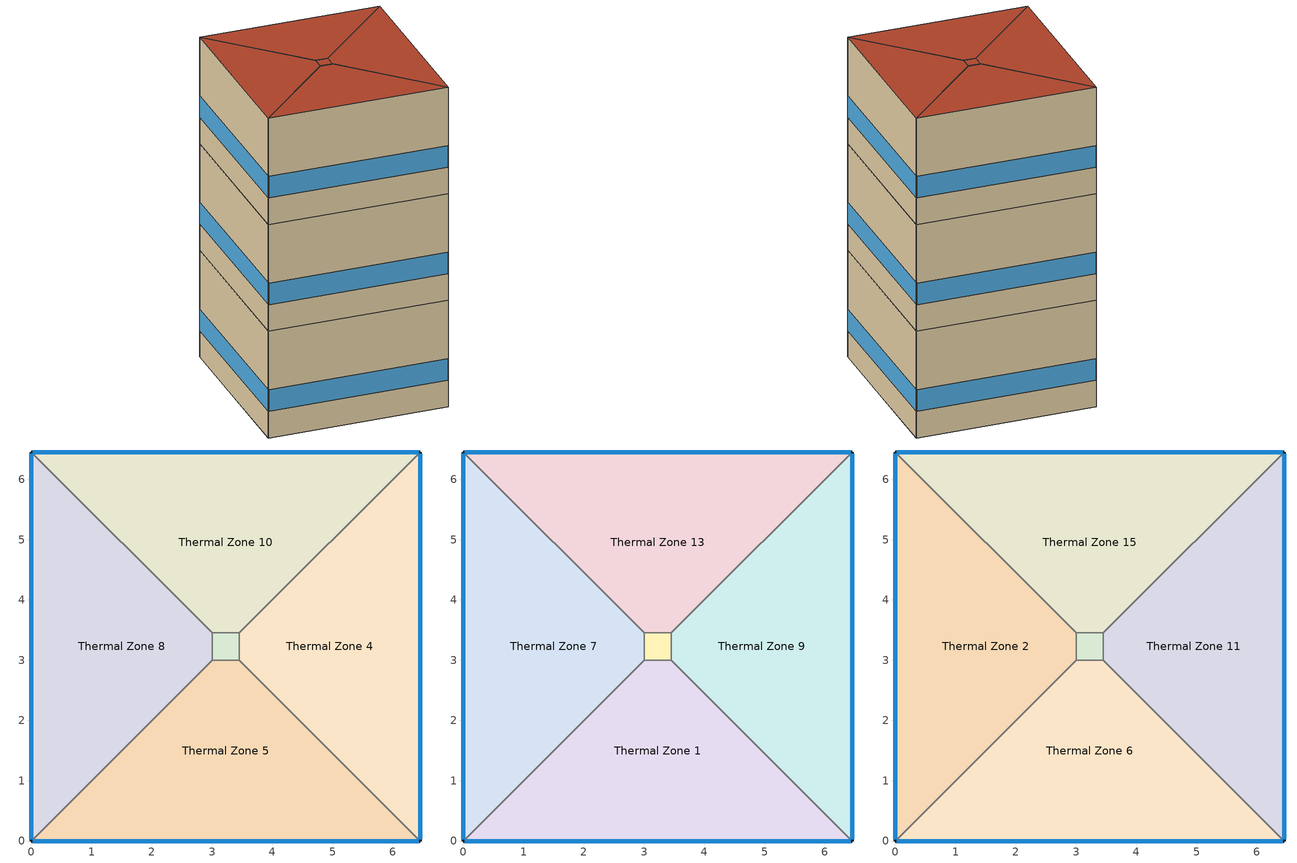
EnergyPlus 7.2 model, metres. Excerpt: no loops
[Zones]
Thermal Zone 10
 floor ground (000_ExtSlabCarpet_4in_ClimateZone 1-8): 0,6.45 6.45,6.45 3.45,3.45 3,3.45 z0
 wall outside (ASHRAE_189.1-2009_ExtWall_SteelFrame_ClimateZone 4-8): 6.45,6.45 0,6.45 z0:4
 wall to Thermal Zone 12 (000_Interior Wall): 3,3.45 3.45,3.45 z0:4
 wall to Thermal Zone 4 (000_Interior Wall): 3.45,3.45 6.45,6.45 z0:4
 wall to Thermal Zone 8 (000_Interior Wall): 0,6.45 3,3.45 z0:4
 window (ASHRAE_189.1-2009_ExtWindow_ClimateZone 4-5): 6.43,6.45 0.03,6.45 z1:1.81
Thermal Zone 5
 floor ground (000_ExtSlabCarpet_4in_ClimateZone 1-8): 6.45,0 0,0 3,3 3.45,3 z0
 wall outside (ASHRAE_189.1-2009_ExtWall_SteelFrame_ClimateZone 4-8): 0,0 6.45,0 z0:4
 wall to Thermal Zone 12 (000_Interior Wall): 3.45,3 3,3 z0:4
 wall to Thermal Zone 4 (000_Interior Wall): 6.45,0 3.45,3 z0:4
 wall to Thermal Zone 8 (000_Interior Wall): 3,3 0,0 z0:4
 window (ASHRAE_189.1-2009_ExtWindow_ClimateZone 4-5): 0.03,0 6.43,0 z1:1.81
Thermal Zone 8
 floor ground (000_ExtSlabCarpet_4in_ClimateZone 1-8): 0,0 0,6.45 3,3.45 3,3 z0
 wall outside (ASHRAE_189.1-2009_ExtWall_SteelFrame_ClimateZone 4-8): 0,6.45 0,0 z0:4
 wall to Thermal Zone 12 (000_Interior Wall): 3,3 3,3.45 z0:4
 window (ASHRAE_189.1-2009_ExtWindow_ClimateZone 4-5): 0,6.43 0,0.03 z1:1.81
Thermal Zone 4
 floor ground (000_ExtSlabCarpet_4in_ClimateZone 1-8): 6.45,6.45 6.45,0 3.45,3 3.45,3.45 z0
 wall outside (ASHRAE_189.1-2009_ExtWall_SteelFrame_ClimateZone 4-8): 6.45,0 6.45,6.45 z0:4
 wall to Thermal Zone 12 (000_Interior Wall): 3.45,3.45 3.45,3 z0:4
 window (ASHRAE_189.1-2009_ExtWindow_ClimateZone 4-5): 6.45,0.03 6.45,6.43 z1:1.81
Thermal Zone 12
 floor ground (000_ExtSlabCarpet_4in_ClimateZone 1-8): 3,3 3,3.45 3.45,3.45 3.45,3 z0
Thermal Zone 7
 floor to Thermal Zone 8 (000_Interior Floor): 0,0 0,6.45 3,3.45 3,3 z4
 wall outside (ASHRAE_189.1-2009_ExtWall_SteelFrame_ClimateZone 4-8): 0,6.45 0,0 z4:8
 wall to Thermal Zone 14 (000_Interior Wall): 3,3 3,3.45 z4:8
 wall to Thermal Zone 1 (000_Interior Wall): 0,0 3,3 z4:8
 wall to Thermal Zone 13 (000_Interior Wall): 3,3.45 0,6.45 z4:8
 window (ASHRAE_189.1-2009_ExtWindow_ClimateZone 4-5): 0,6.43 0,0.03 z5:5.81
Thermal Zone 13
 floor to Thermal Zone 10 (000_Interior Floor): 0,6.45 6.45,6.45 3.45,3.45 3,3.45 z4
 wall outside (ASHRAE_189.1-2009_ExtWall_SteelFrame_ClimateZone 4-8): 6.45,6.45 0,6.45 z4:8
 wall to Thermal Zone 14 (000_Interior Wall): 3,3.45 3.45,3.45 z4:8
 wall to Thermal Zone 9 (000_Interior Wall): 3.45,3.45 6.45,6.45 z4:8
 window (ASHRAE_189.1-2009_ExtWindow_ClimateZone 4-5): 6.43,6.45 0.03,6.45 z5:5.81
Thermal Zone 1
 floor to Thermal Zone 5 (000_Interior Floor): 6.45,0 0,0 3,3 3.45,3 z4
 wall outside (ASHRAE_189.1-2009_ExtWall_SteelFrame_ClimateZone 4-8): 0,0 6.45,0 z4:8
 wall to Thermal Zone 9 (000_Interior Wall): 6.45,0 3.45,3 z4:8
 wall to Thermal Zone 14 (000_Interior Wall): 3.45,3 3,3 z4:8
 window (ASHRAE_189.1-2009_ExtWindow_ClimateZone 4-5): 0.03,0 6.43,0 z5:5.81
Thermal Zone 14
 floor to Thermal Zone 12 (000_Interior Floor): 3,3 3,3.45 3.45,3.45 3.45,3 z4
 wall to Thermal Zone 9 (000_Interior Wall): 3.45,3 3.45,3.45 z4:8
Thermal Zone 9
 floor to Thermal Zone 4 (000_Interior Floor): 6.45,6.45 6.45,0 3.45,3 3.45,3.45 z4
 wall outside (ASHRAE_189.1-2009_ExtWall_SteelFrame_ClimateZone 4-8): 6.45,0 6.45,6.45 z4:8
 window (ASHRAE_189.1-2009_ExtWindow_ClimateZone 4-5): 6.45,0.03 6.45,6.43 z5:5.81
Thermal Zone 15
 floor to Thermal Zone 13 (000_Interior Floor): 0,6.45 6.45,6.45 3.45,3.45 3,3.45 z8
 wall outside (ASHRAE_189.1-2009_ExtWall_SteelFrame_ClimateZone 4-8): 6.45,6.45 0,6.45 z8:12
 wall to Thermal Zone 3 (000_Interior Wall): 3,3.45 3.45,3.45 z8:12
 wall to Thermal Zone 2 (000_Interior Wall): 0,6.45 3,3.45 z8:12
 wall to Thermal Zone 11 (000_Interior Wall): 3.45,3.45 6.45,6.45 z8:12
 window (ASHRAE_189.1-2009_ExtWindow_ClimateZone 4-5): 6.43,6.45 0.03,6.45 z9:9.81
 roof outside (ASHRAE_189.1-2009_ExtRoof_IEAD_ClimateZone 2-5): 3,3.45 3.45,3.45 6.45,6.45 0,6.45 z12
Thermal Zone 2
 floor to Thermal Zone 7 (000_Interior Floor): 0,0 0,6.45 3,3.45 3,3 z8
 wall outside (ASHRAE_189.1-2009_ExtWall_SteelFrame_ClimateZone 4-8): 0,6.45 0,0 z8:12
 wall to Thermal Zone 3 (000_Interior Wall): 3,3 3,3.45 z8:12
 wall to Thermal Zone 6 (000_Interior Wall): 0,0 3,3 z8:12
 window (ASHRAE_189.1-2009_ExtWindow_ClimateZone 4-5): 0,6.43 0,0.03 z9:9.81
 roof outside (ASHRAE_189.1-2009_ExtRoof_IEAD_ClimateZone 2-5): 3,3 3,3.45 0,6.45 0,0 z12
Thermal Zone 11
 floor to Thermal Zone 9 (000_Interior Floor): 6.45,6.45 6.45,0 3.45,3 3.45,3.45 z8
 wall outside (ASHRAE_189.1-2009_ExtWall_SteelFrame_ClimateZone 4-8): 6.45,0 6.45,6.45 z8:12
 wall to Thermal Zone 6 (000_Interior Wall): 3.45,3 6.45,0 z8:12
 wall to Thermal Zone 3 (000_Interior Wall): 3.45,3.45 3.45,3 z8:12
 window (ASHRAE_189.1-2009_ExtWindow_ClimateZone 4-5): 6.45,0.03 6.45,6.43 z9:9.81
 roof outside (ASHRAE_189.1-2009_ExtRoof_IEAD_ClimateZone 2-5): 3.45,3.45 3.45,3 6.45,0 6.45,6.45 z12
Thermal Zone 6
 floor to Thermal Zone 1 (000_Interior Floor): 6.45,0 0,0 3,3 3.45,3 z8
 wall outside (ASHRAE_189.1-2009_ExtWall_SteelFrame_ClimateZone 4-8): 0,0 6.45,0 z8:12
 wall to Thermal Zone 3 (000_Interior Wall): 3.45,3 3,3 z8:12
 window (ASHRAE_189.1-2009_ExtWindow_ClimateZone 4-5): 0.03,0 6.43,0 z9:9.81
 roof outside (ASHRAE_189.1-2009_ExtRoof_IEAD_ClimateZone 2-5): 3.45,3 3,3 0,0 6.45,0 z12
Thermal Zone 3
 floor to Thermal Zone 14 (000_Interior Floor): 3,3 3,3.45 3.45,3.45 3.45,3 z8
 roof outside (ASHRAE_189.1-2009_ExtRoof_IEAD_ClimateZone 2-5): 3.45,3 3.45,3.45 3,3.45 3,3 z12
[Site:Location]
Phoenix Sky Harbor Intl Ap_AZ_USA Design_Conditions: Latitude {deg}=33.45; Longitude {deg}=-111.98; Time Zone {hr}=-7; Elevation {m}=337
[SizingPeriod:DesignDay] Day of Month=21; Dry-Bulb Temperature Range Modifier Type=DefaultMultipliers; Barometric Pressure {Pa}=97342; Rain Indicator=No; Snow Indicator=No; Daylight Saving Time Indicator=No
Name | Month | Day Type | Maximum Dry-Bulb Temperature {C} | Daily Dry-Bulb Temperature Range {deltaC} | Humidity Condition Type | Wetbulb or DewPoint at Maximum Dry-Bulb {C} | Wind Speed {m/s} | Wind Direction {deg} | Solar Model Indicator | Sky Clearness | ASHRAE Clear Sky Optical Depth for Beam Irradiance (taub) | ASHRAE Clear Sky Optical Depth for Diffuse Irradiance (taud) | Enthalpy at Maximum Dry-Bulb {J/kg}
Phoenix Sky Harbor Intl Ap Ann Hum_n 99.6% Condns DP=>MCDB | 12 | WinterDesignDay | 15.4 | 0 | Dewpoint | -14.5 | 1.7 | 100 | ASHRAEClearSky | 0
Phoenix Sky Harbor Intl Ap Ann Clg 1% Condns WB=>MDB | 7 | SummerDesignDay | 35.4 | 12 | Wetbulb | 24 | 4.1 | 260 | ASHRAETau |  | 0.588 | 1.653
Phoenix Sky Harbor Intl Ap Ann Htg 99.6% Condns DB | 12 | WinterDesignDay | 3.7 | 0 | Wetbulb | 3.7 | 1.7 | 100 | ASHRAEClearSky | 0
Phoenix Sky Harbor Intl Ap Ann Clg 2% Condns Enth=>MDB | 7 | SummerDesignDay | 35.2 | 12 | Enthalpy |  | 4.1 | 260 | ASHRAETau |  | 0.588 | 1.653 | 71800
[Building]
Building 1
[Material] Thermal Absorptance=0.9
Name | Roughness | Thickness {m} | Conductivity {W/m-K} | Density {kg/m3} | Specific Heat {J/kg-K} | Solar Absorptance | Visible Absorptance
1/2IN Gypsum | Smooth | 0.0127 | 0.16 | 784.9 | 830 | 0.92 | 0.92
MAT-CC05 4 HW CONCRETE | Rough | 0.1016 | 1.311 | 2240 | 836.8 | 0.7 | 0.7
Roof Membrane | VeryRough | 0.0095 | 0.16 | 1121.29 | 1460 | 0.7 | 0.7
000_M11 100mm lightweight concrete | MediumRough | 0.1016 | 0.53 | 1280 | 840 | 0.7 | 0.7
000_F16 Acoustic tile | MediumSmooth | 0.0191 | 0.06 | 368 | 590 | 0.7 | 0.7
Metal Decking | MediumSmooth | 0.0015 | 45.006 | 7680 | 418.4 | 0.7 | 0.3
Wall Insulation [39] | MediumRough | 0.1184 | 0.045 | 265 | 836.8 | 0.7 | 0.7
000_G01a 19mm gypsum board | MediumSmooth | 0.019 | 0.16 | 800 | 1090 | 0.7 | 0.7
Roof Insulation [21] | MediumRough | 0.2105 | 0.049 | 265 | 836.8 | 0.7 | 0.7
[Material:AirGap]
Name | Thermal Resistance {m2-K/W}
000_F04 Wall air space resistance | 0.15
000_F05 Ceiling air space resistance | 0.18
[Material:NoMass] Thermal Absorptance=0.9; Solar Absorptance=0.7
Name | Roughness | Thermal Resistance {m2-K/W} | Visible Absorptance
MAT-SHEATH | Rough | 0.3626 | 0.7
CP02 CARPET PAD | VeryRough | 0.2165 | 0.8
[WindowMaterial:Glazing]
Theoretical Glass [207]: Optical Data Type=SpectralAverage; Thickness {m}=0.003; Solar Transmittance at Normal Incidence=0.3311; Front Side Solar Reflectance at Normal Incidence=0.6189; Back Side Solar Reflectance at Normal Incidence=0.6189; Visible Transmittance at Normal Incidence=0.44; Front Side Visible Reflectance at Normal Incidence=0.51; Back Side Visible Reflectance at Normal Incidence=0.51; Infrared Transmittance at Normal Incidence=0; Front Side Infrared Hemispherical Emissivity=0.9; Back Side Infrared Hemispherical Emissivity=0.9; Conductivity {W/m-K}=0.0133; Dirt Correction Factor for Solar and Visible Transmittance=1; Solar Diffusing=No
[Construction]
000_Interior Wall: 000_G01a 19mm gypsum board, 000_F04 Wall air space resistance, 000_G01a 19mm gypsum board
ASHRAE_189.1-2009_ExtWindow_ClimateZone 4-5: Theoretical Glass [207]
000_ExtSlabCarpet_4in_ClimateZone 1-8: MAT-CC05 4 HW CONCRETE, CP02 CARPET PAD
ASHRAE_189.1-2009_ExtRoof_IEAD_ClimateZone 2-5: Roof Membrane, Roof Insulation [21], Metal Decking
ASHRAE_189.1-2009_ExtWall_SteelFrame_ClimateZone 4-8: MAT-SHEATH, Wall Insulation [39], 1/2IN Gypsum
000_Interior Floor: 000_F16 Acoustic tile, 000_F05 Ceiling air space resistance, 000_M11 100mm lightweight concrete
[AvailabilityManager:Scheduled]
Name | Schedule
AvailabilityManager:Scheduled {1d66c3c5-dd29-4b86-aef8-7ff5e869190d} | Schedule:Compact {80b15be5-3aca-4440-b595-7a525257b223}
AvailabilityManager:Scheduled {0c78de3a-cc86-450f-9344-31e1f24158f5} | Schedule:Compact {78ac775e-de86-4b3d-88a2-206e5ad28d32}
[Zone]
Thermal Zone 15; Thermal Zone 2; Thermal Zone 10; Thermal Zone 5; Thermal Zone 7; Thermal Zone 11; Thermal Zone 8; Thermal Zone 6; Thermal Zone 13; Thermal Zone 3; Thermal Zone 4; Thermal Zone 1; Thermal Zone 12; Thermal Zone 14; Thermal Zone 9
[Schedule:Compact]
Schedule:Compact {80b15be5-3aca-4440-b595-7a525257b223}; Schedule:Compact {78ac775e-de86-4b3d-88a2-206e5ad28d32}: Through: 12/31, For: AllDays, Until: 24:00, 1
